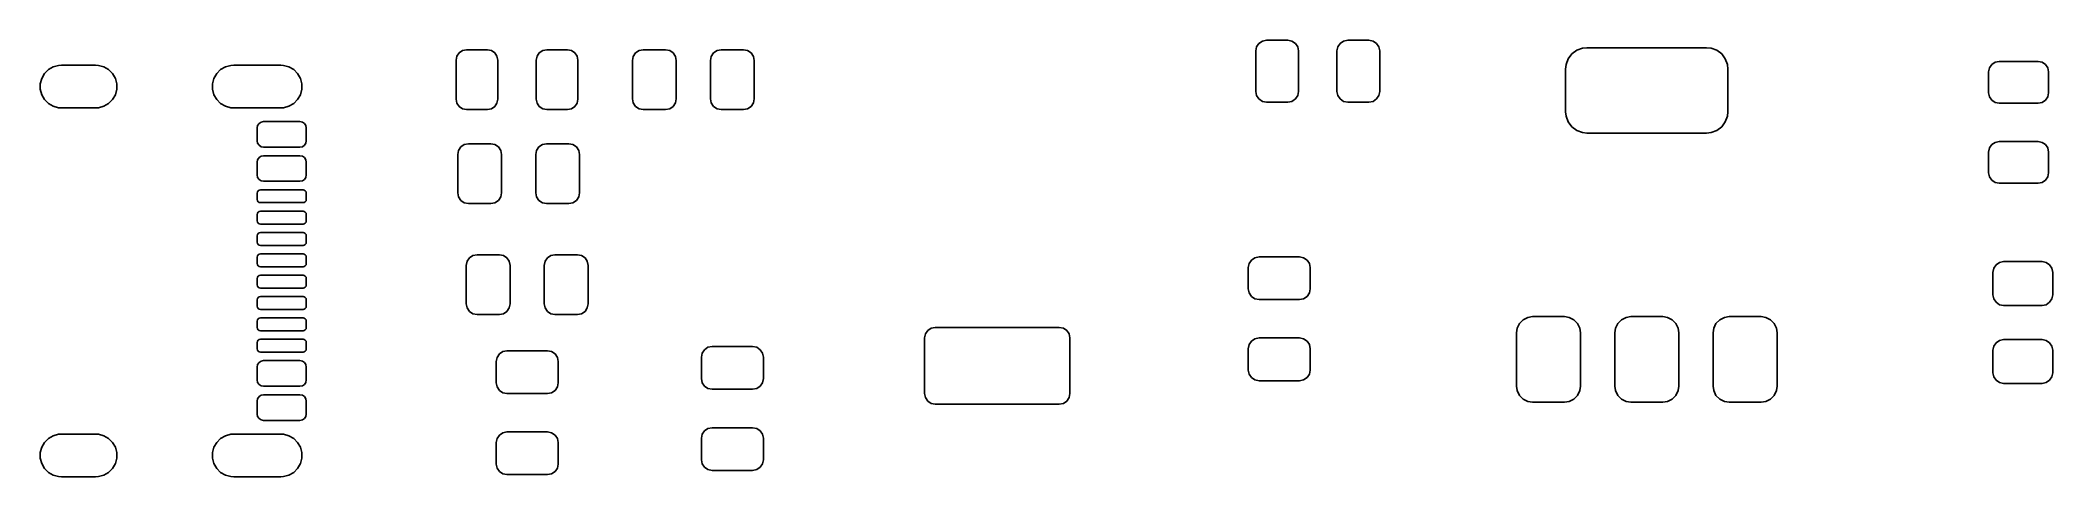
# Model space of a CAD drawing. Header units: inches. Extents: x 1.49 to 6.07, y -3.19 to -2.37.
# Drawn here: x 1.492 to 3.346, y -3.189 to -2.786 of the extents above.
import ezdxf

# ---------------------------------------------------------------- set-up
doc = ezdxf.new("R2010")
doc.units = ezdxf.units.IN
doc.header["$MEASUREMENT"] = 0
doc.layers.add('B.Paste', color=132, linetype='CONTINUOUS', true_color=0x00c2c2)

msp = doc.modelspace()

# ---------------------------------------------------------------- linework, layer by layer
at = {"layer": 'B.Paste', "linetype": 'CONTINUOUS'}
for p, q in [((1.8762, -2.8012), (1.8783, -2.7981)), ((1.8783, -2.7981), (1.8814, -2.796)), ((1.8814, -2.796), (1.8851, -2.7953)), ((1.8851, -2.7953), (1.9043, -2.7953)), ((1.9043, -2.7953), (1.908, -2.796)), ((1.908, -2.796), (1.9111, -2.7981)), ((1.9111, -2.7981), (1.9131, -2.8012)), ((1.95, -2.8012), (1.9521, -2.7981)), ((1.9521, -2.7981), (1.9552, -2.796)), ((1.9552, -2.796), (1.9589, -2.7953)), ((1.9589, -2.7953), (1.9781, -2.7953)), ((1.9781, -2.7953), (1.9818, -2.796)), ((1.9818, -2.796), (1.9849, -2.7981)), ((1.9849, -2.7981), (1.987, -2.8012)), ((2.0386, -2.8014), (2.0408, -2.7982)), ((2.0408, -2.7982), (2.044, -2.796)), ((2.044, -2.796), (2.0477, -2.7953)), ((2.0477, -2.7953), (2.0684, -2.7953)), ((2.0684, -2.7953), (2.0722, -2.796)), ((2.0722, -2.796), (2.0754, -2.7982)), ((2.0754, -2.7982), (2.0775, -2.8014)), ((2.1105, -2.8014), (2.1126, -2.7982)), ((2.1126, -2.7982), (2.1158, -2.796)), ((2.1158, -2.796), (2.1196, -2.7953)), ((2.1196, -2.7953), (2.1403, -2.7953)), ((2.1403, -2.7953), (2.144, -2.796)), ((2.144, -2.796), (2.1472, -2.7982)), ((2.1472, -2.7982), (2.1493, -2.8014)), ((2.6122, -2.7963), (2.613, -2.7925)), ((2.6122, -2.8337), (2.6122, -2.7963)), ((2.613, -2.7925), (2.6151, -2.7893)), ((2.6151, -2.7893), (2.6183, -2.7872)), ((2.6183, -2.7872), (2.622, -2.7864)), ((2.622, -2.7864), (2.6417, -2.7864)), ((2.6417, -2.7864), (2.6455, -2.7872)), ((2.6455, -2.7872), (2.6487, -2.7893)), ((2.6487, -2.7893), (2.6508, -2.7925)), ((2.6508, -2.7925), (2.6516, -2.7963)), ((2.6516, -2.7963), (2.6516, -2.8337)), ((2.687, -2.7963), (2.6878, -2.7925)), ((2.687, -2.8337), (2.687, -2.7963)), ((2.6878, -2.7925), (2.6899, -2.7893)), ((2.6899, -2.7893), (2.6931, -2.7872)), ((2.6931, -2.7872), (2.6969, -2.7864)), ((2.6969, -2.7864), (2.7165, -2.7864)), ((2.7165, -2.7864), (2.7203, -2.7872)), ((2.7203, -2.7872), (2.7235, -2.7893)), ((2.7235, -2.7893), (2.7256, -2.7925)), ((2.7256, -2.7925), (2.7264, -2.7963)), ((2.7264, -2.7963), (2.7264, -2.8337)), ((2.9, -2.8036), (2.9034, -2.7991)), ((2.9034, -2.7991), (2.9079, -2.7957)), ((2.9079, -2.7957), (2.9131, -2.7938)), ((2.9131, -2.7938), (2.9173, -2.7933)), ((2.9173, -2.7933), (3.0276, -2.7933)), ((3.0276, -2.7933), (3.0317, -2.7938)), ((3.0317, -2.7938), (3.037, -2.7957)), ((3.037, -2.7957), (3.0415, -2.7991)), ((3.0415, -2.7991), (3.0448, -2.8036)), ((1.4936, -2.8216), (1.4962, -2.8172)), ((1.4962, -2.8172), (1.4998, -2.8135)), ((1.4998, -2.8135), (1.5043, -2.8109)), ((1.5043, -2.8109), (1.5092, -2.8096)), ((1.5092, -2.8096), (1.5118, -2.8094)), ((1.5118, -2.8094), (1.5433, -2.8094)), ((1.5433, -2.8094), (1.5459, -2.8096)), ((1.5459, -2.8096), (1.5508, -2.8109)), ((1.5508, -2.8109), (1.5553, -2.8135)), ((1.5553, -2.8135), (1.5589, -2.8172)), ((1.5589, -2.8172), (1.5615, -2.8216)), ((1.6523, -2.8216), (1.6549, -2.8172)), ((1.6549, -2.8172), (1.6585, -2.8135)), ((1.6585, -2.8135), (1.6629, -2.8109)), ((1.6629, -2.8109), (1.6679, -2.8096)), ((1.6679, -2.8096), (1.6705, -2.8094)), ((1.6705, -2.8094), (1.7138, -2.8094)), ((1.7138, -2.8094), (1.7163, -2.8096)), ((1.7163, -2.8096), (1.7213, -2.8109)), ((1.7213, -2.8109), (1.7258, -2.8135)), ((1.7258, -2.8135), (1.7294, -2.8172)), ((1.7294, -2.8172), (1.732, -2.8216)), ((1.8755, -2.8049), (1.8762, -2.8012)), ((1.8755, -2.8408), (1.8755, -2.8049)), ((1.9131, -2.8012), (1.9139, -2.8049)), ((1.9139, -2.8049), (1.9139, -2.8408)), ((1.9493, -2.8049), (1.95, -2.8012)), ((1.9493, -2.8408), (1.9493, -2.8049)), ((1.987, -2.8012), (1.9877, -2.8049)), ((1.9877, -2.8049), (1.9877, -2.8408)), ((2.0379, -2.8051), (2.0386, -2.8014)), ((2.0379, -2.8406), (2.0379, -2.8051)), ((2.0775, -2.8014), (2.0782, -2.8051)), ((2.0782, -2.8051), (2.0782, -2.8406)), ((2.1097, -2.8051), (2.1105, -2.8014)), ((2.1097, -2.8406), (2.1097, -2.8051)), ((2.1493, -2.8014), (2.1501, -2.8051)), ((2.1501, -2.8051), (2.1501, -2.8406)), ((2.8976, -2.813), (2.8981, -2.8088)), ((2.8976, -2.8524), (2.8976, -2.813)), ((2.8981, -2.8088), (2.9, -2.8036)), ((3.0448, -2.8036), (3.0468, -2.8088)), ((3.0468, -2.8088), (3.0472, -2.813)), ((3.0472, -2.813), (3.0472, -2.8524)), ((3.2874, -2.8157), (3.2881, -2.812)), ((3.2874, -2.8349), (3.2874, -2.8157)), ((3.2881, -2.812), (3.2902, -2.8089)), ((3.2902, -2.8089), (3.2933, -2.8068)), ((3.2933, -2.8068), (3.297, -2.8061)), ((3.297, -2.8061), (3.3329, -2.8061)), ((3.3329, -2.8061), (3.3366, -2.8068)), ((3.3366, -2.8068), (3.3397, -2.8089)), ((3.3397, -2.8089), (3.3418, -2.812)), ((3.3418, -2.812), (3.3425, -2.8157)), ((3.3425, -2.8157), (3.3425, -2.8349)), ((1.4923, -2.8266), (1.4936, -2.8216)), ((1.4923, -2.8317), (1.4923, -2.8266)), ((1.4936, -2.8367), (1.4923, -2.8317)), ((1.4962, -2.8411), (1.4936, -2.8367)), ((1.5615, -2.8367), (1.5589, -2.8411)), ((1.5615, -2.8216), (1.5628, -2.8266)), ((1.5628, -2.8317), (1.5615, -2.8367)), ((1.5628, -2.8266), (1.5628, -2.8317)), ((1.651, -2.8266), (1.6523, -2.8216)), ((1.651, -2.8317), (1.651, -2.8266)), ((1.6523, -2.8367), (1.651, -2.8317)), ((1.6549, -2.8411), (1.6523, -2.8367)), ((1.732, -2.8367), (1.7294, -2.8411)), ((1.732, -2.8216), (1.7333, -2.8266)), ((1.7333, -2.8317), (1.732, -2.8367)), ((1.7333, -2.8266), (1.7333, -2.8317)), ((2.613, -2.8374), (2.6122, -2.8337)), ((2.6516, -2.8337), (2.6508, -2.8374)), ((2.6878, -2.8374), (2.687, -2.8337)), ((2.7264, -2.8337), (2.7256, -2.8374)), ((3.2881, -2.8386), (3.2874, -2.8349)), ((3.3425, -2.8349), (3.3418, -2.8386)), ((1.4998, -2.8448), (1.4962, -2.8411)), ((1.5043, -2.8473), (1.4998, -2.8448)), ((1.5092, -2.8487), (1.5043, -2.8473)), ((1.5118, -2.8488), (1.5092, -2.8487)), ((1.5433, -2.8488), (1.5118, -2.8488)), ((1.5459, -2.8487), (1.5433, -2.8488)), ((1.5508, -2.8473), (1.5459, -2.8487)), ((1.5553, -2.8448), (1.5508, -2.8473)), ((1.5589, -2.8411), (1.5553, -2.8448)), ((1.6585, -2.8448), (1.6549, -2.8411)), ((1.6629, -2.8473), (1.6585, -2.8448)), ((1.6679, -2.8487), (1.6629, -2.8473)), ((1.6705, -2.8488), (1.6679, -2.8487)), ((1.7138, -2.8488), (1.6705, -2.8488)), ((1.7163, -2.8487), (1.7138, -2.8488)), ((1.7213, -2.8473), (1.7163, -2.8487)), ((1.7258, -2.8448), (1.7213, -2.8473)), ((1.7294, -2.8411), (1.7258, -2.8448)), ((1.8762, -2.8445), (1.8755, -2.8408)), ((1.8783, -2.8476), (1.8762, -2.8445)), ((1.8814, -2.8497), (1.8783, -2.8476)), ((1.8851, -2.8504), (1.8814, -2.8497)), ((1.9043, -2.8504), (1.8851, -2.8504)), ((1.908, -2.8497), (1.9043, -2.8504)), ((1.9111, -2.8476), (1.908, -2.8497)), ((1.9131, -2.8445), (1.9111, -2.8476)), ((1.9139, -2.8408), (1.9131, -2.8445)), ((1.95, -2.8445), (1.9493, -2.8408)), ((1.9521, -2.8476), (1.95, -2.8445)), ((1.9552, -2.8497), (1.9521, -2.8476)), ((1.9589, -2.8504), (1.9552, -2.8497)), ((1.9781, -2.8504), (1.9589, -2.8504)), ((1.9818, -2.8497), (1.9781, -2.8504)), ((1.9849, -2.8476), (1.9818, -2.8497)), ((1.987, -2.8445), (1.9849, -2.8476)), ((1.9877, -2.8408), (1.987, -2.8445)), ((2.0386, -2.8443), (2.0379, -2.8406)), ((2.0408, -2.8475), (2.0386, -2.8443)), ((2.044, -2.8496), (2.0408, -2.8475)), ((2.0477, -2.8504), (2.044, -2.8496)), ((2.0684, -2.8504), (2.0477, -2.8504)), ((2.0722, -2.8496), (2.0684, -2.8504)), ((2.0754, -2.8475), (2.0722, -2.8496)), ((2.0775, -2.8443), (2.0754, -2.8475)), ((2.0782, -2.8406), (2.0775, -2.8443)), ((2.1105, -2.8443), (2.1097, -2.8406)), ((2.1126, -2.8475), (2.1105, -2.8443)), ((2.1158, -2.8496), (2.1126, -2.8475)), ((2.1196, -2.8504), (2.1158, -2.8496)), ((2.1403, -2.8504), (2.1196, -2.8504)), ((2.144, -2.8496), (2.1403, -2.8504)), ((2.1472, -2.8475), (2.144, -2.8496)), ((2.1493, -2.8443), (2.1472, -2.8475)), ((2.1501, -2.8406), (2.1493, -2.8443)), ((2.6151, -2.8406), (2.613, -2.8374)), ((2.6183, -2.8428), (2.6151, -2.8406)), ((2.622, -2.8435), (2.6183, -2.8428)), ((2.6417, -2.8435), (2.622, -2.8435)), ((2.6455, -2.8428), (2.6417, -2.8435)), ((2.6487, -2.8406), (2.6455, -2.8428)), ((2.6508, -2.8374), (2.6487, -2.8406)), ((2.6899, -2.8406), (2.6878, -2.8374)), ((2.6931, -2.8428), (2.6899, -2.8406)), ((2.6969, -2.8435), (2.6931, -2.8428)), ((2.7165, -2.8435), (2.6969, -2.8435)), ((2.7203, -2.8428), (2.7165, -2.8435)), ((2.7235, -2.8406), (2.7203, -2.8428)), ((2.7256, -2.8374), (2.7235, -2.8406)), ((2.8981, -2.8565), (2.8976, -2.8524)), ((3.0472, -2.8524), (3.0468, -2.8565)), ((3.2902, -2.8417), (3.2881, -2.8386)), ((3.2933, -2.8438), (3.2902, -2.8417)), ((3.297, -2.8445), (3.2933, -2.8438)), ((3.3329, -2.8445), (3.297, -2.8445)), ((3.3366, -2.8438), (3.3329, -2.8445)), ((3.3397, -2.8417), (3.3366, -2.8438)), ((3.3418, -2.8386), (3.3397, -2.8417)), ((1.6921, -2.8673), (1.6926, -2.8651)), ((1.6921, -2.8791), (1.6921, -2.8673)), ((1.6926, -2.8651), (1.6939, -2.8631)), ((1.6939, -2.8631), (1.6958, -2.8619)), ((1.6958, -2.8619), (1.698, -2.8614)), ((1.698, -2.8614), (1.7315, -2.8614)), ((1.7315, -2.8614), (1.7338, -2.8619)), ((1.7338, -2.8619), (1.7357, -2.8631)), ((1.7357, -2.8631), (1.737, -2.8651)), ((1.737, -2.8651), (1.7374, -2.8673)), ((1.7374, -2.8673), (1.7374, -2.8791)), ((2.9, -2.8618), (2.8981, -2.8565)), ((2.9034, -2.8663), (2.9, -2.8618)), ((2.9079, -2.8696), (2.9034, -2.8663)), ((2.9131, -2.8716), (2.9079, -2.8696)), ((2.9173, -2.872), (2.9131, -2.8716)), ((3.0276, -2.872), (2.9173, -2.872)), ((3.0317, -2.8716), (3.0276, -2.872)), ((3.037, -2.8696), (3.0317, -2.8716)), ((3.0415, -2.8663), (3.037, -2.8696)), ((3.0448, -2.8618), (3.0415, -2.8663)), ((3.0468, -2.8565), (3.0448, -2.8618)), ((1.6926, -2.8814), (1.6921, -2.8791)), ((1.6939, -2.8833), (1.6926, -2.8814)), ((1.6958, -2.8846), (1.6939, -2.8833)), ((1.698, -2.885), (1.6958, -2.8846)), ((1.7315, -2.885), (1.698, -2.885)), ((1.7338, -2.8846), (1.7315, -2.885)), ((1.7357, -2.8833), (1.7338, -2.8846)), ((1.737, -2.8814), (1.7357, -2.8833)), ((1.7374, -2.8791), (1.737, -2.8814)), ((1.877, -2.8917), (1.8777, -2.888)), ((1.877, -2.9272), (1.877, -2.8917)), ((1.8777, -2.888), (1.8799, -2.8848)), ((1.8799, -2.8848), (1.883, -2.8826)), ((1.883, -2.8826), (1.8868, -2.8819)), ((1.8868, -2.8819), (1.9075, -2.8819)), ((1.9075, -2.8819), (1.9112, -2.8826)), ((1.9112, -2.8826), (1.9144, -2.8848)), ((1.9144, -2.8848), (1.9166, -2.888)), ((1.9166, -2.888), (1.9173, -2.8917)), ((1.9173, -2.8917), (1.9173, -2.9272)), ((1.9488, -2.8917), (1.9496, -2.888)), ((1.9488, -2.9272), (1.9488, -2.8917)), ((1.9496, -2.888), (1.9517, -2.8848)), ((1.9517, -2.8848), (1.9549, -2.8826)), ((1.9549, -2.8826), (1.9587, -2.8819)), ((1.9587, -2.8819), (1.9793, -2.8819)), ((1.9793, -2.8819), (1.9831, -2.8826)), ((1.9831, -2.8826), (1.9863, -2.8848)), ((1.9863, -2.8848), (1.9884, -2.888)), ((1.9884, -2.888), (1.9892, -2.8917)), ((1.9892, -2.8917), (1.9892, -2.9272)), ((3.2874, -2.8895), (3.2881, -2.8858)), ((3.2874, -2.9087), (3.2874, -2.8895)), ((3.2881, -2.8858), (3.2902, -2.8827)), ((3.2902, -2.8827), (3.2933, -2.8807)), ((3.2933, -2.8807), (3.297, -2.8799)), ((3.297, -2.8799), (3.3329, -2.8799)), ((3.3329, -2.8799), (3.3366, -2.8807)), ((3.3366, -2.8807), (3.3397, -2.8827)), ((3.3397, -2.8827), (3.3418, -2.8858)), ((3.3418, -2.8858), (3.3425, -2.8895)), ((3.3425, -2.8895), (3.3425, -2.9087)), ((1.6921, -2.8988), (1.6926, -2.8966)), ((1.6921, -2.9106), (1.6921, -2.8988)), ((1.6926, -2.9129), (1.6921, -2.9106)), ((1.6926, -2.8966), (1.6939, -2.8946)), ((1.6939, -2.8946), (1.6958, -2.8934)), ((1.6958, -2.8934), (1.698, -2.8929)), ((1.698, -2.8929), (1.7315, -2.8929)), ((1.7315, -2.8929), (1.7338, -2.8934)), ((1.7338, -2.8934), (1.7357, -2.8946)), ((1.7357, -2.8946), (1.737, -2.8966)), ((1.737, -2.8966), (1.7374, -2.8988)), ((1.7374, -2.9106), (1.737, -2.9129)), ((1.7374, -2.8988), (1.7374, -2.9106)), ((3.2881, -2.9124), (3.2874, -2.9087)), ((3.3425, -2.9087), (3.3418, -2.9124)), ((1.6921, -2.9274), (1.6924, -2.9262)), ((1.6921, -2.9333), (1.6921, -2.9274)), ((1.6924, -2.9262), (1.693, -2.9253)), ((1.6939, -2.9148), (1.6926, -2.9129)), ((1.693, -2.9253), (1.6939, -2.9246)), ((1.6958, -2.9161), (1.6939, -2.9148)), ((1.6939, -2.9246), (1.6951, -2.9244)), ((1.6951, -2.9244), (1.7344, -2.9244)), ((1.698, -2.9165), (1.6958, -2.9161)), ((1.7315, -2.9165), (1.698, -2.9165)), ((1.7338, -2.9161), (1.7315, -2.9165)), ((1.7357, -2.9148), (1.7338, -2.9161)), ((1.7344, -2.9244), (1.7356, -2.9246)), ((1.7356, -2.9246), (1.7365, -2.9253)), ((1.737, -2.9129), (1.7357, -2.9148)), ((1.7365, -2.9253), (1.7372, -2.9262)), ((1.7372, -2.9262), (1.7374, -2.9274)), ((1.7374, -2.9274), (1.7374, -2.9333)), ((1.8777, -2.9309), (1.877, -2.9272)), ((1.9173, -2.9272), (1.9166, -2.9309)), ((1.9496, -2.9309), (1.9488, -2.9272)), ((1.9892, -2.9272), (1.9884, -2.9309)), ((3.2902, -2.9155), (3.2881, -2.9124)), ((3.2933, -2.9176), (3.2902, -2.9155)), ((3.297, -2.9183), (3.2933, -2.9176)), ((3.3329, -2.9183), (3.297, -2.9183)), ((3.3366, -2.9176), (3.3329, -2.9183)), ((3.3397, -2.9155), (3.3366, -2.9176)), ((3.3418, -2.9124), (3.3397, -2.9155)), ((1.6924, -2.9344), (1.6921, -2.9333)), ((1.6921, -2.947), (1.6924, -2.9459)), ((1.6921, -2.953), (1.6921, -2.947)), ((1.693, -2.9354), (1.6924, -2.9344)), ((1.6924, -2.9459), (1.693, -2.945)), ((1.6939, -2.936), (1.693, -2.9354)), ((1.693, -2.945), (1.6939, -2.9443)), ((1.6951, -2.9362), (1.6939, -2.936)), ((1.6939, -2.9443), (1.6951, -2.9441)), ((1.7344, -2.9362), (1.6951, -2.9362)), ((1.6951, -2.9441), (1.7344, -2.9441)), ((1.7356, -2.936), (1.7344, -2.9362)), ((1.7344, -2.9441), (1.7356, -2.9443)), ((1.7365, -2.9354), (1.7356, -2.936)), ((1.7356, -2.9443), (1.7365, -2.945)), ((1.7372, -2.9344), (1.7365, -2.9354)), ((1.7365, -2.945), (1.7372, -2.9459)), ((1.7374, -2.9333), (1.7372, -2.9344)), ((1.7372, -2.9459), (1.7374, -2.947)), ((1.7374, -2.947), (1.7374, -2.953)), ((1.8799, -2.9341), (1.8777, -2.9309)), ((1.883, -2.9363), (1.8799, -2.9341)), ((1.8868, -2.937), (1.883, -2.9363)), ((1.9075, -2.937), (1.8868, -2.937)), ((1.9112, -2.9363), (1.9075, -2.937)), ((1.9144, -2.9341), (1.9112, -2.9363)), ((1.9166, -2.9309), (1.9144, -2.9341)), ((1.9517, -2.9341), (1.9496, -2.9309)), ((1.9549, -2.9363), (1.9517, -2.9341)), ((1.9587, -2.937), (1.9549, -2.9363)), ((1.9793, -2.937), (1.9587, -2.937)), ((1.9831, -2.9363), (1.9793, -2.937)), ((1.9863, -2.9341), (1.9831, -2.9363)), ((1.9884, -2.9309), (1.9863, -2.9341)), ((1.6924, -2.9541), (1.6921, -2.953)), ((1.6921, -2.9667), (1.6924, -2.9656)), ((1.693, -2.955), (1.6924, -2.9541)), ((1.6924, -2.9656), (1.693, -2.9646)), ((1.6939, -2.9557), (1.693, -2.955)), ((1.693, -2.9646), (1.6939, -2.964)), ((1.6951, -2.9559), (1.6939, -2.9557)), ((1.6939, -2.964), (1.6951, -2.9638)), ((1.7344, -2.9559), (1.6951, -2.9559)), ((1.6951, -2.9638), (1.7344, -2.9638)), ((1.7356, -2.9557), (1.7344, -2.9559)), ((1.7344, -2.9638), (1.7356, -2.964)), ((1.7365, -2.955), (1.7356, -2.9557)), ((1.7356, -2.964), (1.7365, -2.9646)), ((1.7372, -2.9541), (1.7365, -2.955)), ((1.7365, -2.9646), (1.7372, -2.9656)), ((1.7374, -2.953), (1.7372, -2.9541)), ((1.7372, -2.9656), (1.7374, -2.9667)), ((1.6921, -2.9726), (1.6921, -2.9667)), ((1.6924, -2.9738), (1.6921, -2.9726)), ((1.693, -2.9747), (1.6924, -2.9738)), ((1.6924, -2.9853), (1.693, -2.9843)), ((1.6939, -2.9754), (1.693, -2.9747)), ((1.693, -2.9843), (1.6939, -2.9837)), ((1.6951, -2.9756), (1.6939, -2.9754)), ((1.6939, -2.9837), (1.6951, -2.9835)), ((1.7344, -2.9756), (1.6951, -2.9756)), ((1.6951, -2.9835), (1.7344, -2.9835)), ((1.7356, -2.9754), (1.7344, -2.9756)), ((1.7344, -2.9835), (1.7356, -2.9837)), ((1.7365, -2.9747), (1.7356, -2.9754)), ((1.7356, -2.9837), (1.7365, -2.9843)), ((1.7372, -2.9738), (1.7365, -2.9747)), ((1.7365, -2.9843), (1.7372, -2.9853)), ((1.7374, -2.9726), (1.7372, -2.9738)), ((1.7374, -2.9667), (1.7374, -2.9726)), ((1.8877, -2.9871), (1.8909, -2.985)), ((1.8909, -2.985), (1.8947, -2.9843)), ((1.8947, -2.9843), (1.9154, -2.9843)), ((1.9154, -2.9843), (1.9191, -2.985)), ((1.9191, -2.985), (1.9223, -2.9871)), ((1.9596, -2.9871), (1.9628, -2.985)), ((1.9628, -2.985), (1.9665, -2.9843)), ((1.9665, -2.9843), (1.9872, -2.9843)), ((1.9872, -2.9843), (1.991, -2.985)), ((1.991, -2.985), (1.9942, -2.9871)), ((1.6921, -2.9864), (1.6924, -2.9853)), ((1.6921, -2.9923), (1.6921, -2.9864)), ((1.6924, -2.9935), (1.6921, -2.9923)), ((1.693, -2.9944), (1.6924, -2.9935)), ((1.6939, -2.9951), (1.693, -2.9944)), ((1.693, -3.004), (1.6939, -3.0034)), ((1.6951, -2.9953), (1.6939, -2.9951)), ((1.6939, -3.0034), (1.6951, -3.0031)), ((1.7344, -2.9953), (1.6951, -2.9953)), ((1.6951, -3.0031), (1.7344, -3.0031)), ((1.7356, -2.9951), (1.7344, -2.9953)), ((1.7344, -3.0031), (1.7356, -3.0034)), ((1.7365, -2.9944), (1.7356, -2.9951)), ((1.7356, -3.0034), (1.7365, -3.004)), ((1.7372, -2.9935), (1.7365, -2.9944)), ((1.7372, -2.9853), (1.7374, -2.9864)), ((1.7374, -2.9923), (1.7372, -2.9935)), ((1.7374, -2.9864), (1.7374, -2.9923)), ((1.8848, -2.9941), (1.8856, -2.9903)), ((1.8848, -3.0295), (1.8848, -2.9941)), ((1.8856, -2.9903), (1.8877, -2.9871)), ((1.9223, -2.9871), (1.9244, -2.9903)), ((1.9244, -2.9903), (1.9252, -2.9941)), ((1.9252, -2.9941), (1.9252, -3.0295)), ((1.9567, -2.9941), (1.9574, -2.9903)), ((1.9567, -3.0295), (1.9567, -2.9941)), ((1.9574, -2.9903), (1.9596, -2.9871)), ((1.9942, -2.9871), (1.9963, -2.9903)), ((1.9963, -2.9903), (1.997, -2.9941)), ((1.997, -2.9941), (1.997, -3.0295)), ((2.6053, -2.9961), (2.6061, -2.9923)), ((2.6053, -3.0157), (2.6053, -2.9961)), ((2.6061, -2.9923), (2.6082, -2.9891)), ((2.6082, -2.9891), (2.6114, -2.987)), ((2.6114, -2.987), (2.6152, -2.9862)), ((2.6152, -2.9862), (2.6526, -2.9862)), ((2.6526, -2.9862), (2.6563, -2.987)), ((2.6563, -2.987), (2.6595, -2.9891)), ((2.6595, -2.9891), (2.6617, -2.9923)), ((2.6617, -2.9923), (2.6624, -2.9961)), ((2.6624, -2.9961), (2.6624, -3.0157)), ((3.2913, -3.0005), (3.2921, -2.9967)), ((3.2913, -3.0212), (3.2913, -3.0005)), ((3.2921, -2.9967), (3.2942, -2.9935)), ((3.2942, -2.9935), (3.2974, -2.9914)), ((3.2974, -2.9914), (3.3012, -2.9906)), ((3.3012, -2.9906), (3.3366, -2.9906)), ((3.3366, -2.9906), (3.3404, -2.9914)), ((3.3404, -2.9914), (3.3436, -2.9935)), ((3.3436, -2.9935), (3.3457, -2.9967)), ((3.3457, -2.9967), (3.3465, -3.0005)), ((3.3465, -3.0005), (3.3465, -3.0212)), ((1.6921, -3.0061), (1.6924, -3.005)), ((1.6921, -3.012), (1.6921, -3.0061)), ((1.6924, -3.0131), (1.6921, -3.012)), ((1.6924, -3.005), (1.693, -3.004)), ((1.693, -3.0141), (1.6924, -3.0131)), ((1.6939, -3.0147), (1.693, -3.0141)), ((1.6951, -3.015), (1.6939, -3.0147)), ((1.7344, -3.015), (1.6951, -3.015)), ((1.7356, -3.0147), (1.7344, -3.015)), ((1.7365, -3.0141), (1.7356, -3.0147)), ((1.7365, -3.004), (1.7372, -3.005)), ((1.7372, -3.0131), (1.7365, -3.0141)), ((1.7372, -3.005), (1.7374, -3.0061)), ((1.7374, -3.012), (1.7372, -3.0131)), ((1.7374, -3.0061), (1.7374, -3.012)), ((2.6061, -3.0195), (2.6053, -3.0157)), ((2.6082, -3.0227), (2.6061, -3.0195)), ((2.6617, -3.0195), (2.6595, -3.0227)), ((2.6624, -3.0157), (2.6617, -3.0195)), ((3.2921, -3.0249), (3.2913, -3.0212)), ((3.3465, -3.0212), (3.3457, -3.0249)), ((1.6921, -3.0258), (1.6924, -3.0247)), ((1.6921, -3.0317), (1.6921, -3.0258)), ((1.6924, -3.0328), (1.6921, -3.0317)), ((1.6924, -3.0247), (1.693, -3.0237)), ((1.693, -3.0338), (1.6924, -3.0328)), ((1.693, -3.0237), (1.6939, -3.0231)), ((1.6939, -3.0344), (1.693, -3.0338)), ((1.6939, -3.0231), (1.6951, -3.0228)), ((1.6951, -3.0346), (1.6939, -3.0344)), ((1.6951, -3.0228), (1.7344, -3.0228)), ((1.7344, -3.0346), (1.6951, -3.0346)), ((1.7344, -3.0228), (1.7356, -3.0231)), ((1.7356, -3.0344), (1.7344, -3.0346)), ((1.7356, -3.0231), (1.7365, -3.0237)), ((1.7365, -3.0338), (1.7356, -3.0344)), ((1.7365, -3.0237), (1.7372, -3.0247)), ((1.7372, -3.0328), (1.7365, -3.0338)), ((1.7372, -3.0247), (1.7374, -3.0258)), ((1.7374, -3.0317), (1.7372, -3.0328)), ((1.7374, -3.0258), (1.7374, -3.0317)), ((1.8856, -3.0333), (1.8848, -3.0295)), ((1.8877, -3.0365), (1.8856, -3.0333)), ((1.8909, -3.0386), (1.8877, -3.0365)), ((1.8947, -3.0394), (1.8909, -3.0386)), ((1.9154, -3.0394), (1.8947, -3.0394)), ((1.9191, -3.0386), (1.9154, -3.0394)), ((1.9223, -3.0365), (1.9191, -3.0386)), ((1.9244, -3.0333), (1.9223, -3.0365)), ((1.9252, -3.0295), (1.9244, -3.0333)), ((1.9574, -3.0333), (1.9567, -3.0295)), ((1.9596, -3.0365), (1.9574, -3.0333)), ((1.9628, -3.0386), (1.9596, -3.0365)), ((1.9665, -3.0394), (1.9628, -3.0386)), ((1.9872, -3.0394), (1.9665, -3.0394)), ((1.991, -3.0386), (1.9872, -3.0394)), ((1.9942, -3.0365), (1.991, -3.0386)), ((1.9963, -3.0333), (1.9942, -3.0365)), ((1.997, -3.0295), (1.9963, -3.0333)), ((2.6114, -3.0248), (2.6082, -3.0227)), ((2.6152, -3.0256), (2.6114, -3.0248)), ((2.6526, -3.0256), (2.6152, -3.0256)), ((2.6563, -3.0248), (2.6526, -3.0256)), ((2.6595, -3.0227), (2.6563, -3.0248)), ((3.2942, -3.0281), (3.2921, -3.0249)), ((3.2974, -3.0303), (3.2942, -3.0281)), ((3.3012, -3.031), (3.2974, -3.0303)), ((3.3366, -3.031), (3.3012, -3.031)), ((3.3404, -3.0303), (3.3366, -3.031)), ((3.3436, -3.0281), (3.3404, -3.0303)), ((3.3457, -3.0249), (3.3436, -3.0281)), ((1.6921, -3.0455), (1.6924, -3.0443)), ((1.6921, -3.0514), (1.6921, -3.0455)), ((1.6924, -3.0525), (1.6921, -3.0514)), ((1.6924, -3.0443), (1.693, -3.0434)), ((1.693, -3.0535), (1.6924, -3.0525)), ((1.693, -3.0434), (1.6939, -3.0427)), ((1.6939, -3.0541), (1.693, -3.0535)), ((1.6939, -3.0427), (1.6951, -3.0425)), ((1.6951, -3.0543), (1.6939, -3.0541)), ((1.6951, -3.0425), (1.7344, -3.0425)), ((1.7344, -3.0543), (1.6951, -3.0543)), ((1.7344, -3.0425), (1.7356, -3.0427)), ((1.7356, -3.0541), (1.7344, -3.0543)), ((1.7356, -3.0427), (1.7365, -3.0434)), ((1.7365, -3.0535), (1.7356, -3.0541)), ((1.7365, -3.0434), (1.7372, -3.0443)), ((1.7372, -3.0525), (1.7365, -3.0535)), ((1.7372, -3.0443), (1.7374, -3.0455)), ((1.7374, -3.0514), (1.7372, -3.0525)), ((1.7374, -3.0455), (1.7374, -3.0514)), ((2.3071, -3.061), (2.3078, -3.0573)), ((2.3078, -3.0573), (2.31, -3.0541)), ((2.31, -3.0541), (2.3132, -3.0519)), ((2.3132, -3.0519), (2.3169, -3.0512)), ((2.3169, -3.0512), (2.4311, -3.0512)), ((2.4311, -3.0512), (2.4349, -3.0519)), ((2.4349, -3.0519), (2.4381, -3.0541)), ((2.4381, -3.0541), (2.4402, -3.0573)), ((2.4402, -3.0573), (2.4409, -3.061)), ((2.8524, -3.0561), (2.853, -3.0519)), ((2.8524, -3.1053), (2.8524, -3.0561)), ((2.853, -3.0519), (2.8551, -3.0475)), ((2.8551, -3.0475), (2.8585, -3.0441)), ((2.8585, -3.0441), (2.8629, -3.042)), ((2.8629, -3.042), (2.8671, -3.0413)), ((2.8671, -3.0413), (2.8967, -3.0413)), ((2.8967, -3.0413), (2.9009, -3.042)), ((2.9009, -3.042), (2.9052, -3.0441)), ((2.9052, -3.0441), (2.9087, -3.0475)), ((2.9087, -3.0475), (2.9108, -3.0519)), ((2.9108, -3.0519), (2.9114, -3.0561)), ((2.9114, -3.0561), (2.9114, -3.1053)), ((2.9429, -3.0561), (2.9435, -3.0519)), ((2.9429, -3.1053), (2.9429, -3.0561)), ((2.9435, -3.0519), (2.9457, -3.0475)), ((2.9457, -3.0475), (2.9491, -3.0441)), ((2.9491, -3.0441), (2.9535, -3.042)), ((2.9535, -3.042), (2.9577, -3.0413)), ((2.9577, -3.0413), (2.9872, -3.0413)), ((2.9872, -3.0413), (2.9914, -3.042)), ((2.9914, -3.042), (2.9958, -3.0441)), ((2.9958, -3.0441), (2.9992, -3.0475)), ((2.9992, -3.0475), (3.0014, -3.0519)), ((3.0014, -3.0519), (3.002, -3.0561)), ((3.002, -3.0561), (3.002, -3.1053)), ((3.0335, -3.0561), (3.0341, -3.0519)), ((3.0335, -3.1053), (3.0335, -3.0561)), ((3.0341, -3.0519), (3.0362, -3.0475)), ((3.0362, -3.0475), (3.0396, -3.0441)), ((3.0396, -3.0441), (3.044, -3.042)), ((3.044, -3.042), (3.0482, -3.0413)), ((3.0482, -3.0413), (3.0778, -3.0413)), ((3.0778, -3.0413), (3.082, -3.042)), ((3.082, -3.042), (3.0863, -3.0441)), ((3.0863, -3.0441), (3.0898, -3.0475)), ((3.0898, -3.0475), (3.0919, -3.0519)), ((3.0919, -3.0519), (3.0925, -3.0561)), ((3.0925, -3.0561), (3.0925, -3.1053)), ((1.6921, -3.0652), (1.6924, -3.064)), ((1.6921, -3.0711), (1.6921, -3.0652)), ((1.6924, -3.0722), (1.6921, -3.0711)), ((1.6924, -3.064), (1.693, -3.0631)), ((1.693, -3.0732), (1.6924, -3.0722)), ((1.693, -3.0631), (1.6939, -3.0624)), ((1.6939, -3.0738), (1.693, -3.0732)), ((1.6939, -3.0624), (1.6951, -3.0622)), ((1.6951, -3.074), (1.6939, -3.0738)), ((1.6951, -3.0622), (1.7344, -3.0622)), ((1.7344, -3.074), (1.6951, -3.074)), ((1.7344, -3.0622), (1.7356, -3.0624)), ((1.7356, -3.0738), (1.7344, -3.074)), ((1.7356, -3.0624), (1.7365, -3.0631)), ((1.7365, -3.0732), (1.7356, -3.0738)), ((1.7365, -3.0631), (1.7372, -3.064)), ((1.7372, -3.0722), (1.7365, -3.0732)), ((1.7372, -3.064), (1.7374, -3.0652)), ((1.7374, -3.0711), (1.7372, -3.0722)), ((1.7374, -3.0652), (1.7374, -3.0711)), ((1.9132, -3.0789), (1.9153, -3.0757)), ((1.9153, -3.0757), (1.9185, -3.0736)), ((1.9185, -3.0736), (1.9222, -3.0728)), ((1.9222, -3.0728), (1.9596, -3.0728)), ((1.9596, -3.0728), (1.9634, -3.0736)), ((1.9634, -3.0736), (1.9666, -3.0757)), ((1.9666, -3.0757), (1.9687, -3.0789)), ((2.1014, -3.0787), (2.1021, -3.075)), ((2.1021, -3.075), (2.1043, -3.0718)), ((2.1043, -3.0718), (2.1075, -3.0696)), ((2.1075, -3.0696), (2.1112, -3.0689)), ((2.1112, -3.0689), (2.1486, -3.0689)), ((2.1486, -3.0689), (2.1524, -3.0696)), ((2.1524, -3.0696), (2.1556, -3.0718)), ((2.1556, -3.0718), (2.1577, -3.075)), ((2.1577, -3.075), (2.1585, -3.0787)), ((2.3071, -3.1122), (2.3071, -3.061)), ((2.4409, -3.061), (2.4409, -3.1122)), ((2.6053, -3.0709), (2.6061, -3.0671)), ((2.6053, -3.0906), (2.6053, -3.0709)), ((2.6061, -3.0671), (2.6082, -3.0639)), ((2.6082, -3.0639), (2.6114, -3.0618)), ((2.6114, -3.0618), (2.6152, -3.061)), ((2.6152, -3.061), (2.6526, -3.061)), ((2.6526, -3.061), (2.6563, -3.0618)), ((2.6563, -3.0618), (2.6595, -3.0639)), ((2.6595, -3.0639), (2.6617, -3.0671)), ((2.6617, -3.0671), (2.6624, -3.0709)), ((2.6624, -3.0709), (2.6624, -3.0906)), ((3.2913, -3.0723), (3.2921, -3.0686)), ((3.2913, -3.093), (3.2913, -3.0723)), ((3.2921, -3.0686), (3.2942, -3.0654)), ((3.2942, -3.0654), (3.2974, -3.0632)), ((3.2974, -3.0632), (3.3012, -3.0625)), ((3.3012, -3.0625), (3.3366, -3.0625)), ((3.3366, -3.0625), (3.3404, -3.0632)), ((3.3404, -3.0632), (3.3436, -3.0654)), ((3.3436, -3.0654), (3.3457, -3.0686)), ((3.3457, -3.0686), (3.3465, -3.0723)), ((3.3465, -3.0723), (3.3465, -3.093)), ((1.6921, -3.0878), (1.6926, -3.0855)), ((1.6921, -3.0996), (1.6921, -3.0878)), ((1.6926, -3.0855), (1.6939, -3.0836)), ((1.6939, -3.0836), (1.6958, -3.0823)), ((1.6958, -3.0823), (1.698, -3.0819)), ((1.698, -3.0819), (1.7315, -3.0819)), ((1.7315, -3.0819), (1.7338, -3.0823)), ((1.7338, -3.0823), (1.7357, -3.0836)), ((1.7357, -3.0836), (1.737, -3.0855)), ((1.737, -3.0855), (1.7374, -3.0878)), ((1.7374, -3.0878), (1.7374, -3.0996)), ((1.9124, -3.0827), (1.9132, -3.0789)), ((1.9124, -3.1024), (1.9124, -3.0827)), ((1.9687, -3.0789), (1.9695, -3.0827)), ((1.9695, -3.0827), (1.9695, -3.1024)), ((2.1014, -3.0984), (2.1014, -3.0787)), ((2.1585, -3.0787), (2.1585, -3.0984)), ((2.6061, -3.0943), (2.6053, -3.0906)), ((2.6082, -3.0975), (2.6061, -3.0943)), ((2.6617, -3.0943), (2.6595, -3.0975)), ((2.6624, -3.0906), (2.6617, -3.0943)), ((3.2921, -3.0968), (3.2913, -3.093)), ((3.3465, -3.093), (3.3457, -3.0968)), ((1.6926, -3.1019), (1.6921, -3.0996)), ((1.6939, -3.1038), (1.6926, -3.1019)), ((1.6958, -3.1051), (1.6939, -3.1038)), ((1.6939, -3.1151), (1.6958, -3.1138)), ((1.698, -3.1055), (1.6958, -3.1051)), ((1.6958, -3.1138), (1.698, -3.1134)), ((1.7315, -3.1055), (1.698, -3.1055)), ((1.698, -3.1134), (1.7315, -3.1134)), ((1.7338, -3.1051), (1.7315, -3.1055)), ((1.7315, -3.1134), (1.7338, -3.1138)), ((1.7357, -3.1038), (1.7338, -3.1051)), ((1.7338, -3.1138), (1.7357, -3.1151)), ((1.737, -3.1019), (1.7357, -3.1038)), ((1.7374, -3.0996), (1.737, -3.1019)), ((1.9132, -3.1061), (1.9124, -3.1024)), ((1.9153, -3.1093), (1.9132, -3.1061)), ((1.9185, -3.1115), (1.9153, -3.1093)), ((1.9222, -3.1122), (1.9185, -3.1115)), ((1.9596, -3.1122), (1.9222, -3.1122)), ((1.9634, -3.1115), (1.9596, -3.1122)), ((1.9666, -3.1093), (1.9634, -3.1115)), ((1.9687, -3.1061), (1.9666, -3.1093)), ((1.9695, -3.1024), (1.9687, -3.1061)), ((2.1021, -3.1022), (2.1014, -3.0984)), ((2.1043, -3.1054), (2.1021, -3.1022)), ((2.1075, -3.1075), (2.1043, -3.1054)), ((2.1112, -3.1083), (2.1075, -3.1075)), ((2.1486, -3.1083), (2.1112, -3.1083)), ((2.1524, -3.1075), (2.1486, -3.1083)), ((2.1556, -3.1054), (2.1524, -3.1075)), ((2.1577, -3.1022), (2.1556, -3.1054)), ((2.1585, -3.0984), (2.1577, -3.1022)), ((2.3078, -3.116), (2.3071, -3.1122)), ((2.4409, -3.1122), (2.4402, -3.116)), ((2.6114, -3.0996), (2.6082, -3.0975)), ((2.6152, -3.1004), (2.6114, -3.0996)), ((2.6526, -3.1004), (2.6152, -3.1004)), ((2.6563, -3.0996), (2.6526, -3.1004)), ((2.6595, -3.0975), (2.6563, -3.0996)), ((2.853, -3.1095), (2.8524, -3.1053)), ((2.8551, -3.1139), (2.853, -3.1095)), ((2.8585, -3.1173), (2.8551, -3.1139)), ((2.9087, -3.1139), (2.9052, -3.1173)), ((2.9108, -3.1095), (2.9087, -3.1139)), ((2.9114, -3.1053), (2.9108, -3.1095)), ((2.9435, -3.1095), (2.9429, -3.1053)), ((2.9457, -3.1139), (2.9435, -3.1095)), ((2.9491, -3.1173), (2.9457, -3.1139)), ((2.9992, -3.1139), (2.9958, -3.1173)), ((3.0014, -3.1095), (2.9992, -3.1139)), ((3.002, -3.1053), (3.0014, -3.1095)), ((3.0341, -3.1095), (3.0335, -3.1053)), ((3.0362, -3.1139), (3.0341, -3.1095)), ((3.0396, -3.1173), (3.0362, -3.1139)), ((3.0898, -3.1139), (3.0863, -3.1173)), ((3.0919, -3.1095), (3.0898, -3.1139)), ((3.0925, -3.1053), (3.0919, -3.1095)), ((3.2942, -3.1), (3.2921, -3.0968)), ((3.2974, -3.1021), (3.2942, -3.1)), ((3.3012, -3.1029), (3.2974, -3.1021)), ((3.3366, -3.1029), (3.3012, -3.1029)), ((3.3404, -3.1021), (3.3366, -3.1029)), ((3.3436, -3.1), (3.3404, -3.1021)), ((3.3457, -3.0968), (3.3436, -3.1)), ((1.6921, -3.1193), (1.6926, -3.117)), ((1.6921, -3.1311), (1.6921, -3.1193)), ((1.6926, -3.1334), (1.6921, -3.1311)), ((1.6926, -3.117), (1.6939, -3.1151)), ((1.6939, -3.1353), (1.6926, -3.1334)), ((1.7357, -3.1151), (1.737, -3.117)), ((1.737, -3.1334), (1.7357, -3.1353)), ((1.737, -3.117), (1.7374, -3.1193)), ((1.7374, -3.1311), (1.737, -3.1334)), ((1.7374, -3.1193), (1.7374, -3.1311)), ((2.31, -3.1192), (2.3078, -3.116)), ((2.3132, -3.1213), (2.31, -3.1192)), ((2.3169, -3.122), (2.3132, -3.1213)), ((2.4311, -3.122), (2.3169, -3.122)), ((2.4349, -3.1213), (2.4311, -3.122)), ((2.4381, -3.1192), (2.4349, -3.1213)), ((2.4402, -3.116), (2.4381, -3.1192)), ((2.8629, -3.1195), (2.8585, -3.1173)), ((2.8671, -3.1201), (2.8629, -3.1195)), ((2.8967, -3.1201), (2.8671, -3.1201)), ((2.9009, -3.1195), (2.8967, -3.1201)), ((2.9052, -3.1173), (2.9009, -3.1195)), ((2.9535, -3.1195), (2.9491, -3.1173)), ((2.9577, -3.1201), (2.9535, -3.1195)), ((2.9872, -3.1201), (2.9577, -3.1201)), ((2.9914, -3.1195), (2.9872, -3.1201)), ((2.9958, -3.1173), (2.9914, -3.1195)), ((3.044, -3.1195), (3.0396, -3.1173)), ((3.0482, -3.1201), (3.044, -3.1195)), ((3.0778, -3.1201), (3.0482, -3.1201)), ((3.082, -3.1195), (3.0778, -3.1201)), ((3.0863, -3.1173), (3.082, -3.1195)), ((1.4998, -3.1537), (1.5043, -3.1511)), ((1.5043, -3.1511), (1.5092, -3.1498)), ((1.5092, -3.1498), (1.5118, -3.1496)), ((1.5118, -3.1496), (1.5433, -3.1496)), ((1.5433, -3.1496), (1.5459, -3.1498)), ((1.5459, -3.1498), (1.5508, -3.1511)), ((1.5508, -3.1511), (1.5553, -3.1537)), ((1.6585, -3.1537), (1.6629, -3.1511)), ((1.6629, -3.1511), (1.6679, -3.1498)), ((1.6679, -3.1498), (1.6705, -3.1496)), ((1.6705, -3.1496), (1.7138, -3.1496)), ((1.6958, -3.1366), (1.6939, -3.1353)), ((1.698, -3.137), (1.6958, -3.1366)), ((1.7315, -3.137), (1.698, -3.137)), ((1.7138, -3.1496), (1.7163, -3.1498)), ((1.7163, -3.1498), (1.7213, -3.1511)), ((1.7213, -3.1511), (1.7258, -3.1537)), ((1.7338, -3.1366), (1.7315, -3.137)), ((1.7357, -3.1353), (1.7338, -3.1366)), ((1.9132, -3.1537), (1.9153, -3.1505)), ((1.9153, -3.1505), (1.9185, -3.1484)), ((1.9185, -3.1484), (1.9222, -3.1476)), ((1.9222, -3.1476), (1.9596, -3.1476)), ((1.9596, -3.1476), (1.9634, -3.1484)), ((1.9634, -3.1484), (1.9666, -3.1505)), ((1.9666, -3.1505), (1.9687, -3.1537)), ((2.1014, -3.1535), (2.1021, -3.1498)), ((2.1021, -3.1498), (2.1043, -3.1466)), ((2.1043, -3.1466), (2.1075, -3.1444)), ((2.1075, -3.1444), (2.1112, -3.1437)), ((2.1112, -3.1437), (2.1486, -3.1437)), ((2.1486, -3.1437), (2.1524, -3.1444)), ((2.1524, -3.1444), (2.1556, -3.1466)), ((2.1556, -3.1466), (2.1577, -3.1498)), ((2.1577, -3.1498), (2.1585, -3.1535)), ((1.4923, -3.1667), (1.4936, -3.1618)), ((1.4923, -3.1719), (1.4923, -3.1667)), ((1.4936, -3.1618), (1.4962, -3.1573)), ((1.4962, -3.1573), (1.4998, -3.1537)), ((1.5553, -3.1537), (1.5589, -3.1573)), ((1.5589, -3.1573), (1.5615, -3.1618)), ((1.5615, -3.1618), (1.5628, -3.1667)), ((1.5628, -3.1667), (1.5628, -3.1719)), ((1.651, -3.1667), (1.6523, -3.1618)), ((1.651, -3.1719), (1.651, -3.1667)), ((1.6523, -3.1618), (1.6549, -3.1573)), ((1.6549, -3.1573), (1.6585, -3.1537)), ((1.7258, -3.1537), (1.7294, -3.1573)), ((1.7294, -3.1573), (1.732, -3.1618)), ((1.732, -3.1618), (1.7333, -3.1667)), ((1.7333, -3.1667), (1.7333, -3.1719)), ((1.9124, -3.1575), (1.9132, -3.1537)), ((1.9124, -3.1772), (1.9124, -3.1575)), ((1.9687, -3.1537), (1.9695, -3.1575)), ((1.9695, -3.1575), (1.9695, -3.1772)), ((2.1014, -3.1732), (2.1014, -3.1535)), ((2.1585, -3.1535), (2.1585, -3.1732)), ((1.4936, -3.1768), (1.4923, -3.1719)), ((1.4962, -3.1813), (1.4936, -3.1768)), ((1.4998, -3.1849), (1.4962, -3.1813)), ((1.5043, -3.1875), (1.4998, -3.1849)), ((1.5092, -3.1888), (1.5043, -3.1875)), ((1.5118, -3.189), (1.5092, -3.1888)), ((1.5433, -3.189), (1.5118, -3.189)), ((1.5459, -3.1888), (1.5433, -3.189)), ((1.5508, -3.1875), (1.5459, -3.1888)), ((1.5553, -3.1849), (1.5508, -3.1875)), ((1.5589, -3.1813), (1.5553, -3.1849)), ((1.5615, -3.1768), (1.5589, -3.1813)), ((1.5628, -3.1719), (1.5615, -3.1768)), ((1.6523, -3.1768), (1.651, -3.1719)), ((1.6549, -3.1813), (1.6523, -3.1768)), ((1.6585, -3.1849), (1.6549, -3.1813)), ((1.6629, -3.1875), (1.6585, -3.1849)), ((1.6679, -3.1888), (1.6629, -3.1875)), ((1.6705, -3.189), (1.6679, -3.1888)), ((1.7138, -3.189), (1.6705, -3.189)), ((1.7163, -3.1888), (1.7138, -3.189)), ((1.7213, -3.1875), (1.7163, -3.1888)), ((1.7258, -3.1849), (1.7213, -3.1875)), ((1.7294, -3.1813), (1.7258, -3.1849)), ((1.732, -3.1768), (1.7294, -3.1813)), ((1.7333, -3.1719), (1.732, -3.1768)), ((1.9132, -3.1809), (1.9124, -3.1772)), ((1.9153, -3.1841), (1.9132, -3.1809)), ((1.9185, -3.1863), (1.9153, -3.1841)), ((1.9222, -3.187), (1.9185, -3.1863)), ((1.9596, -3.187), (1.9222, -3.187)), ((1.9634, -3.1863), (1.9596, -3.187)), ((1.9666, -3.1841), (1.9634, -3.1863)), ((1.9687, -3.1809), (1.9666, -3.1841)), ((1.9695, -3.1772), (1.9687, -3.1809)), ((2.1021, -3.177), (2.1014, -3.1732)), ((2.1043, -3.1802), (2.1021, -3.177)), ((2.1075, -3.1823), (2.1043, -3.1802)), ((2.1112, -3.1831), (2.1075, -3.1823)), ((2.1486, -3.1831), (2.1112, -3.1831)), ((2.1524, -3.1823), (2.1486, -3.1831)), ((2.1556, -3.1802), (2.1524, -3.1823)), ((2.1577, -3.177), (2.1556, -3.1802)), ((2.1585, -3.1732), (2.1577, -3.177))]:
    msp.add_line(p, q, dxfattribs=at)

doc.saveas('drawing.dxf')
